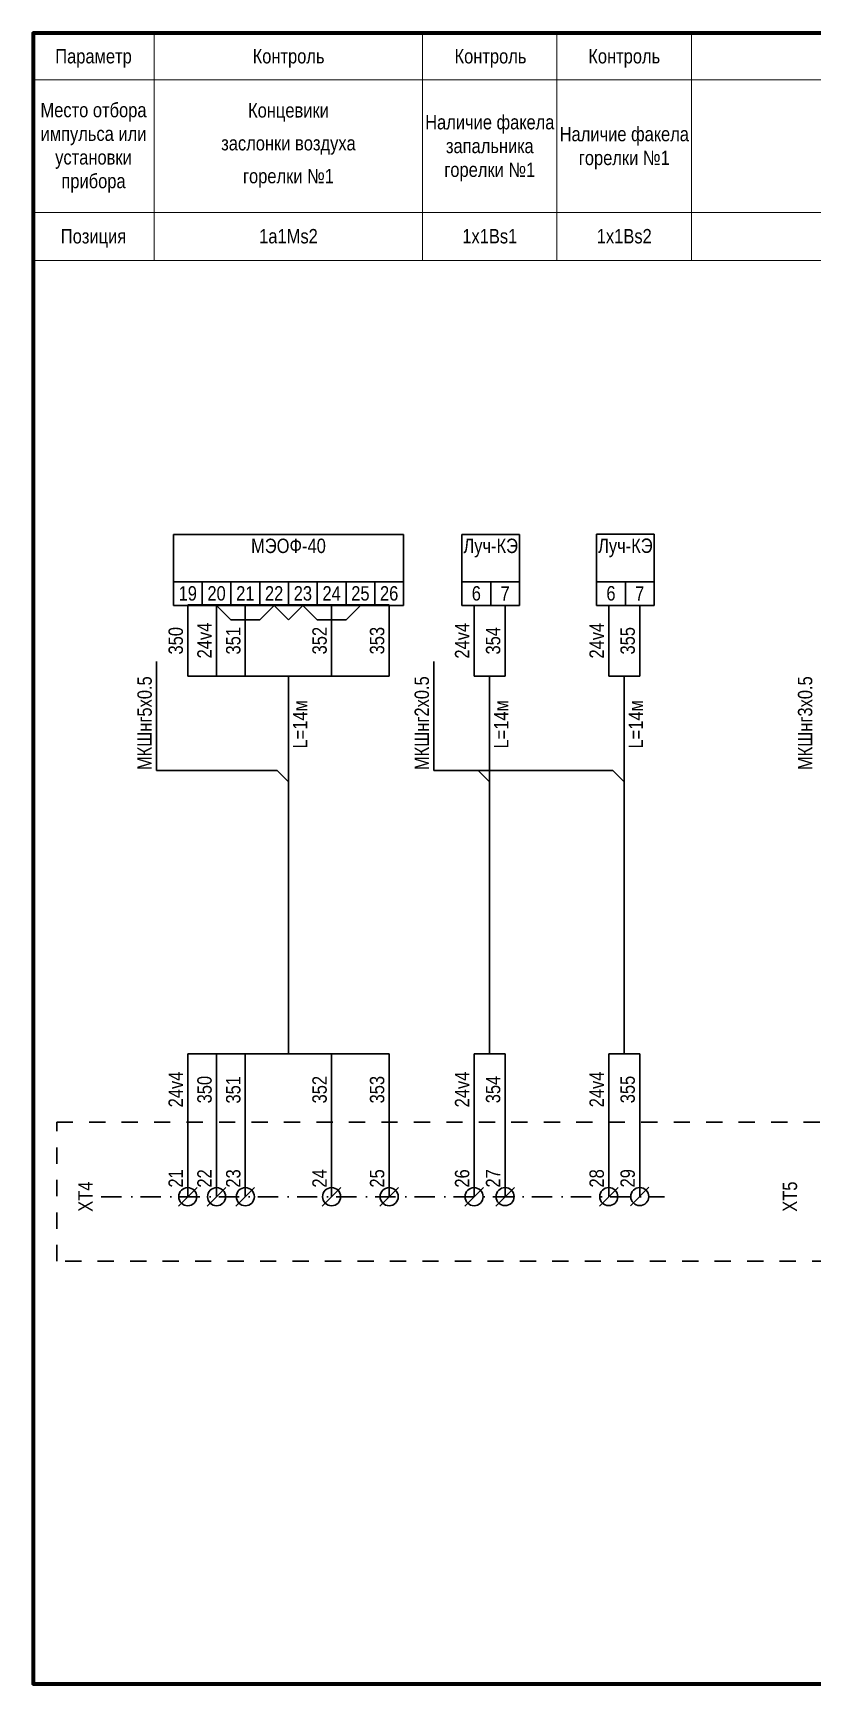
# Model space of a CAD drawing. Header units: millimetres. Extents: x -6000 to 26000, y -6000 to 26000.
# Drawn here: x 20 to 155.6, y -2854 to -2567 of the extents above; entities that cross this region are included whole.
import ezdxf

# ---------------------------------------------------------------- set-up
doc = ezdxf.new("R2010")
doc.units = ezdxf.units.MM
doc.header["$MEASUREMENT"] = 0
doc.linetypes.add('Штриховая', pattern=[5.644444, 2.822222, -2.822222])
doc.linetypes.add('Штрихпунктирная', pattern=[6.702778, 3.527778, -1.763889, 0, -1.411111])
for name, color, linetype, lineweight in [('0_Ном._пера__246', 7, 'Continuous', 100), ('2D - Общий_Ном._пера__1', 7, 'Continuous', 15), ('2D - Общий_Ном._пера__21', 7, 'Continuous', 30), ('Аннотация - Текст_Ном._пера__1', 7, 'Continuous', 15)]:
    doc.layers.add(name, color=color, linetype=linetype, lineweight=lineweight)
doc.styles.add('СГЕНЕРИР_СТИЛЬ_1', font='')
doc.styles.get('СГЕНЕРИР_СТИЛЬ_1').set_extended_font_data('Arial Narrow')

msp = doc.modelspace()

# ---------------------------------------------------------------- linework, layer by layer
at = {"layer": '0_Ном._пера__246', "color": 7, "linetype": 'Continuous', "lineweight": 100, "flags": 128}
msp.add_lwpolyline([(415, -2854.02), (415, -2567.02), (20, -2567.02), (20, -2854.02)], close=True, dxfattribs=at)
at = {"layer": '2D - Общий_Ном._пера__1', "color": 7, "linetype": 'Continuous', "lineweight": 15}
for p, q in [((41.03, -2567.02), (41.03, -2606.56)), ((41.03, -2567.02), (41.03, -2606.56)), ((87.7, -2567.02), (87.7, -2606.56)), ((111.07, -2567.02), (111.07, -2606.56)), ((134.45, -2567.02), (134.45, -2606.56)), ((20, -2575.14), (415, -2575.14)), ((20, -2598.2), (415, -2598.2)), ((20, -2606.56), (415, -2606.56))]:
    msp.add_line(p, q, dxfattribs=at)
at = {"layer": '2D - Общий_Ном._пера__21', "color": 7, "linetype": 'Continuous', "lineweight": 30}
for p, q in [((44.4, -2654.18), (84.4, -2654.18)), ((44.4, -2666.53), (44.4, -2654.18)), ((84.4, -2654.18), (84.4, -2666.53)), ((94.55, -2654.18), (104.55, -2654.18)), ((94.55, -2666.53), (94.55, -2654.18)), ((104.55, -2654.18), (104.55, -2666.53)), ((117.95, -2654.16), (127.95, -2654.16)), ((117.95, -2666.52), (117.95, -2654.16)), ((127.95, -2654.16), (127.95, -2666.52)), ((44.4, -2662.41), (84.4, -2662.41)), ((49.4, -2666.53), (49.4, -2662.41)), ((54.4, -2666.53), (54.4, -2662.41)), ((59.4, -2666.53), (59.4, -2662.41)), ((64.4, -2666.53), (64.4, -2662.41)), ((69.4, -2666.53), (69.4, -2662.41)), ((74.4, -2666.53), (74.4, -2662.41)), ((79.4, -2666.53), (79.4, -2662.41)), ((94.55, -2662.41), (104.55, -2662.41)), ((99.55, -2666.53), (99.55, -2662.41)), ((104.55, -2666.53), (104.55, -2662.41)), ((117.95, -2662.4), (127.95, -2662.4)), ((122.95, -2666.52), (122.95, -2662.4)), ((127.95, -2666.52), (127.95, -2662.4)), ((84.4, -2666.53), (44.4, -2666.53)), ((46.9, -2666.42), (81.9, -2666.42)), ((46.9, -2678.8), (46.9, -2666.53)), ((51.9, -2666.53), (54.4, -2669.03)), ((51.9, -2678.8), (51.9, -2666.53)), ((54.4, -2669.03), (59.4, -2669.03)), ((56.9, -2678.8), (56.9, -2666.53)), ((61.9, -2666.53), (59.4, -2669.03)), ((61.9, -2666.53), (64.4, -2669.03)), ((64.4, -2669.03), (66.9, -2666.53)), ((66.9, -2666.53), (69.41, -2669.03)), ((69.41, -2669.03), (74.4, -2669.03)), ((71.9, -2678.8), (71.9, -2666.53)), ((74.4, -2669.03), (76.9, -2666.53)), ((81.9, -2678.8), (81.9, -2666.53)), ((104.55, -2666.53), (94.55, -2666.53)), ((96.67, -2678.8), (96.67, -2666.53)), ((102.05, -2678.8), (102.05, -2666.53)), ((127.95, -2666.52), (117.95, -2666.52)), ((120.07, -2678.8), (120.07, -2666.52)), ((125.45, -2678.8), (125.45, -2666.52)), ((41.49, -2676.29), (41.49, -2695.22)), ((89.67, -2676.29), (89.67, -2695.22)), ((46.9, -2678.8), (81.9, -2678.8)), ((64.4, -2678.8), (64.4, -2744.48)), ((96.67, -2678.8), (102.05, -2678.8)), ((99.36, -2678.8), (99.36, -2744.48)), ((120.07, -2678.8), (125.45, -2678.8)), ((122.76, -2678.8), (122.76, -2744.48)), ((41.49, -2695.22), (62.42, -2695.22)), ((64.4, -2697.2), (62.42, -2695.22)), ((89.67, -2695.22), (120.78, -2695.22)), ((99.36, -2697.2), (97.39, -2695.22)), ((122.76, -2697.2), (120.78, -2695.22)), ((46.9, -2769.31), (46.9, -2744.48)), ((46.9, -2744.48), (81.9, -2744.48)), ((51.9, -2769.31), (51.9, -2744.48)), ((56.9, -2769.31), (56.9, -2744.48)), ((71.9, -2769.31), (71.9, -2744.48)), ((81.9, -2769.31), (81.9, -2744.48)), ((96.67, -2769.31), (96.67, -2744.48)), ((96.67, -2744.48), (102.05, -2744.48)), ((102.05, -2769.3), (102.05, -2744.48)), ((120.07, -2769.3), (120.07, -2744.48)), ((120.07, -2744.48), (125.45, -2744.48)), ((125.45, -2769.29), (125.45, -2744.48)), ((45.27, -2770.94), (48.51, -2767.71)), ((50.27, -2770.94), (53.51, -2767.71)), ((55.27, -2770.94), (58.51, -2767.71)), ((70.27, -2770.94), (73.51, -2767.71)), ((80.27, -2770.94), (83.51, -2767.71)), ((95.05, -2770.94), (98.28, -2767.71)), ((100.43, -2770.93), (103.66, -2767.69)), ((118.44, -2770.93), (121.68, -2767.69)), ((123.83, -2770.91), (127.06, -2767.68))]:
    msp.add_line(p, q, dxfattribs=at)
at = {"layer": '2D - Общий_Ном._пера__21', "color": 7, "linetype": 'Штриховая', "lineweight": 30}
for p, q in [((24.11, -2756.38), (412.23, -2756.38)), ((24.11, -2780.52), (24.11, -2756.38)), ((412.23, -2780.52), (24.11, -2780.52))]:
    msp.add_line(p, q, dxfattribs=at)
at = {"layer": '2D - Общий_Ном._пера__21', "color": 7, "linetype": 'Штрихпунктирная', "lineweight": 30}
msp.add_line((31.87, -2769.31), (129.75, -2769.31), dxfattribs=at)
at = {"layer": '2D - Общий_Ном._пера__21', "color": 7, "linetype": 'Continuous', "lineweight": 30}
for centre in [(46.9, -2769.31), (51.9, -2769.31), (56.9, -2769.31), (71.9, -2769.31), (81.9, -2769.31), (96.67, -2769.31), (102.05, -2769.3), (120.07, -2769.3), (125.45, -2769.29)]:
    msp.add_circle(centre, 1.57, dxfattribs=at)

# ---------------------------------------------------------------- texts
at = {"layer": 'Аннотация - Текст_Ном._пера__1', "color": 7, "linetype": 'Continuous', "lineweight": 15, "char_height": 2.5, "attachment_point": 2, "style": 'СГЕНЕРИР_СТИЛЬ_1'}
for s, insert in [('\\A1;{\\pqc;\\fArial Narrow|b0|i0|c204|p34;Параметр}', (30.51, -2569.8)), ('\\A1;{\\pqc;\\fArial Narrow|b0|i0|c204|p34;Контроль}', (64.42, -2569.8)), ('\\A1;{\\pqc;\\fArial Narrow|b0|i0|c204|p34;Контроль}', (99.51, -2569.8)), ('\\A1;{\\pqc;\\fArial Narrow|b0|i0|c204|p34;Контроль}', (122.76, -2569.8)), ('\\A1;{\\pqc;\\fArial Narrow|b0|i0|c204|p34;Позиция}', (30.51, -2601.1)), ('\\A1;{\\pqc;\\fArial Narrow|b0|i0|c204|p34;1a1Ms\\fArial Narrow|b0|i0|c204|p34;2}', (64.4, -2601.09)), ('\\A1;{\\pqc;\\fArial Narrow|b0|i0|c204|p34;1\\fArial Narrow|b0|i0|c204|p34;x1B\\fArial Narrow|b0|i0|c204|p34;s1}', (99.39, -2601.09)), ('\\A1;{\\pqc;\\fArial Narrow|b0|i0|c204|p34;1\\fArial Narrow|b0|i0|c204|p34;x1Bs2}', (122.76, -2601.09)), ('\\A1;{\\pqc;\\fArial Narrow|b0|i0|c204|p34;МЭО\\fArial Narrow|b0|i0|c204|p34;Ф\\fArial Narrow|b0|i0|c204|p34;-40}', (64.4, -2654.92)), ('\\A1;{\\pqc;\\fArial Narrow|b0|i0|c204|p34;Луч-КЭ}', (99.55, -2654.92)), ('\\A1;{\\pqc;\\fArial Narrow|b0|i0|c204|p34;Луч-КЭ}', (122.95, -2654.9)), ('\\A1;{\\pqc;\\fArial Narrow|b0|i0|c204|p34;19}', (46.9, -2663.18)), ('\\A1;{\\pqc;\\fArial Narrow|b0|i0|c204|p34;20}', (51.9, -2663.18)), ('\\A1;{\\pqc;\\fArial Narrow|b0|i0|c204|p34;21}', (56.9, -2663.18)), ('\\A1;{\\pqc;\\fArial Narrow|b0|i0|c204|p34;22}', (61.9, -2663.18)), ('\\A1;{\\pqc;\\fArial Narrow|b0|i0|c204|p34;23}', (66.9, -2663.18)), ('\\A1;{\\pqc;\\fArial Narrow|b0|i0|c204|p34;24}', (71.9, -2663.18)), ('\\A1;{\\pqc;\\fArial Narrow|b0|i0|c204|p34;25}', (76.9, -2663.18)), ('\\A1;{\\pqc;\\fArial Narrow|b0|i0|c204|p34;26}', (81.9, -2663.18)), ('\\A1;{\\pqc;\\fArial Narrow|b0|i0|c204|p34;6}', (97.05, -2663.18)), ('\\A1;{\\pqc;\\fArial Narrow|b0|i0|c204|p34;7}', (102.05, -2663.22)), ('\\A1;{\\pqc;\\fArial Narrow|b0|i0|c204|p34;6}', (120.45, -2663.17)), ('\\A1;{\\pqc;\\fArial Narrow|b0|i0|c204|p34;7}', (125.45, -2663.21))]:
    msp.add_mtext(s, dxfattribs=dict(at, insert=insert))
for s, insert, width, line_spacing_factor in [('\\A1;{\\pqc;\\fArial Narrow|b0|i0|c204|p34;Место отбора импульса или установки прибора}', (30.51, -2579.16), 21.0254, 0.986465), ('\\A1;{\\pqc;\\fArial Narrow|b0|i0|c204|p34;Концевики з\\fArial Narrow|b0|i0|c204|p34;аслонк\\fArial Narrow|b0|i0|c204|p34;и\\fArial Narrow|b0|i0|c204|p34; воздуха горелки №1}', (64.4, -2579.21), 23.3734, 1.371132), ('\\A1;{\\pqc;\\fArial Narrow|b0|i0|c204|p34;Наличие факела запальника горелки №1}', (99.39, -2581.27), 23.3734, 0.991143), ('\\A1;{\\pqc;\\fArial Narrow|b0|i0|c204|p34;Наличие факела горелки №1}', (122.77, -2583.33), 23.3734, 0.994067)]:
    msp.add_mtext(s, dxfattribs=dict(at, insert=insert, width=width, line_spacing_factor=line_spacing_factor))
at = {"layer": 'Аннотация - Текст_Ном._пера__1', "color": 7, "linetype": 'Continuous', "lineweight": 15, "char_height": 2.5, "attachment_point": 2, "rotation": 90, "style": 'СГЕНЕРИР_СТИЛЬ_1'}
for s, insert in [('\\A1;{\\pqc;\\fArial Narrow|b0|i0|c204|p34;3\\fArial Narrow|b0|i0|c204|p34;50}', (43.55, -2672.67)), ('\\A1;{\\pqc;\\fArial Narrow|b0|i0|c204|p34;24v\\fArial Narrow|b0|i0|c204|p34;4}', (48.55, -2672.63)), ('\\A1;{\\pqc;\\fArial Narrow|b0|i0|c204|p34;3\\fArial Narrow|b0|i0|c204|p34;51}', (53.55, -2672.67)), ('\\A1;{\\pqc;\\fArial Narrow|b0|i0|c204|p34;3\\fArial Narrow|b0|i0|c204|p34;52}', (68.55, -2672.65)), ('\\A1;{\\pqc;\\fArial Narrow|b0|i0|c204|p34;3\\fArial Narrow|b0|i0|c204|p34;53}', (78.55, -2672.65)), ('\\A1;{\\pqc;\\fArial Narrow|b0|i0|c204|p34;24v\\fArial Narrow|b0|i0|c204|p34;4}', (93.33, -2672.67)), ('\\A1;{\\pqc;\\fArial Narrow|b0|i0|c204|p34;3\\fArial Narrow|b0|i0|c204|p34;54}', (98.71, -2672.67)), ('\\A1;{\\pqc;\\fArial Narrow|b0|i0|c204|p34;24v\\fArial Narrow|b0|i0|c204|p34;4}', (116.72, -2672.65)), ('\\A1;{\\pqc;\\fArial Narrow|b0|i0|c204|p34;3\\fArial Narrow|b0|i0|c204|p34;55}', (122.1, -2672.67)), ('\\A1;{\\pqc;\\fArial Narrow|b0|i0|c204|p34;МКШнг5х0.5}', (38.14, -2687)), ('\\A1;{\\pqc;\\fArial Narrow|b0|i0|c204|p34;МКШнг2х0.5}', (86.32, -2687)), ('\\A1;{\\pqc;\\fArial Narrow|b0|i0|c204|p34;МКШнг3х0.5}', (152.94, -2687)), ('\\A1;{\\pqc;\\fArial Narrow|b0|i0|c204|p34;L=1\\fArial Narrow|b0|i0|c204|p34;4\\fArial Narrow|b0|i0|c204|p34;м}', (65.17, -2687.19)), ('\\A1;{\\pqc;\\fArial Narrow|b0|i0|c204|p34;L=1\\fArial Narrow|b0|i0|c204|p34;4\\fArial Narrow|b0|i0|c204|p34;м}', (100.13, -2687.19)), ('\\A1;{\\pqc;\\fArial Narrow|b0|i0|c204|p34;L=1\\fArial Narrow|b0|i0|c204|p34;4\\fArial Narrow|b0|i0|c204|p34;м}', (123.53, -2687.19)), ('\\A1;{\\pqc;\\fArial Narrow|b0|i0|c204|p34;24v\\fArial Narrow|b0|i0|c204|p34;4}', (43.55, -2750.68)), ('\\A1;{\\pqc;\\fArial Narrow|b0|i0|c204|p34;3\\fArial Narrow|b0|i0|c204|p34;50}', (48.55, -2750.7)), ('\\A1;{\\pqc;\\fArial Narrow|b0|i0|c204|p34;3\\fArial Narrow|b0|i0|c204|p34;51}', (53.55, -2750.73)), ('\\A1;{\\pqc;\\fArial Narrow|b0|i0|c204|p34;3\\fArial Narrow|b0|i0|c204|p34;52}', (68.55, -2750.71)), ('\\A1;{\\pqc;\\fArial Narrow|b0|i0|c204|p34;3\\fArial Narrow|b0|i0|c204|p34;53}', (78.55, -2750.71)), ('\\A1;{\\pqc;\\fArial Narrow|b0|i0|c204|p34;24v\\fArial Narrow|b0|i0|c204|p34;4}', (93.33, -2750.68)), ('\\A1;{\\pqc;\\fArial Narrow|b0|i0|c204|p34;3\\fArial Narrow|b0|i0|c204|p34;54}', (98.71, -2750.68)), ('\\A1;{\\pqc;\\fArial Narrow|b0|i0|c204|p34;24v\\fArial Narrow|b0|i0|c204|p34;4}', (116.72, -2750.67)), ('\\A1;{\\pqc;\\fArial Narrow|b0|i0|c204|p34;3\\fArial Narrow|b0|i0|c204|p34;55}', (122.1, -2750.68)), ('\\A1;{\\pqc;\\fArial Narrow|b0|i0|c204|p34;21}', (43.55, -2766.14)), ('\\A1;{\\pqc;\\fArial Narrow|b0|i0|c204|p34;2\\fArial Narrow|b0|i0|c204|p34;2}', (48.55, -2766.14)), ('\\A1;{\\pqc;\\fArial Narrow|b0|i0|c204|p34;2\\fArial Narrow|b0|i0|c204|p34;3}', (53.55, -2766.14)), ('\\A1;{\\pqc;\\fArial Narrow|b0|i0|c204|p34;2\\fArial Narrow|b0|i0|c204|p34;4}', (68.55, -2766.14)), ('\\A1;{\\pqc;\\fArial Narrow|b0|i0|c204|p34;2\\fArial Narrow|b0|i0|c204|p34;5}', (78.55, -2766.14)), ('\\A1;{\\pqc;\\fArial Narrow|b0|i0|c204|p34;26}', (93.33, -2766.14)), ('\\A1;{\\pqc;\\fArial Narrow|b0|i0|c204|p34;27}', (98.71, -2766.13)), ('\\A1;{\\pqc;\\fArial Narrow|b0|i0|c204|p34;2\\fArial Narrow|b0|i0|c204|p34;8}', (116.72, -2766.13)), ('\\A1;{\\pqc;\\fArial Narrow|b0|i0|c204|p34;29}', (122.1, -2766.11)), ('\\A1;{\\pqc;\\fArial Narrow|b0|i0|c204|p34;XT\\fArial Narrow|b0|i0|c204|p34;4}', (27.85, -2769.31)), ('\\A1;{\\pqc;\\fArial Narrow|b0|i0|c204|p34;XT\\fArial Narrow|b0|i0|c204|p34;5}', (150.3, -2769.31))]:
    msp.add_mtext(s, dxfattribs=dict(at, insert=insert))

doc.saveas('drawing.dxf')
